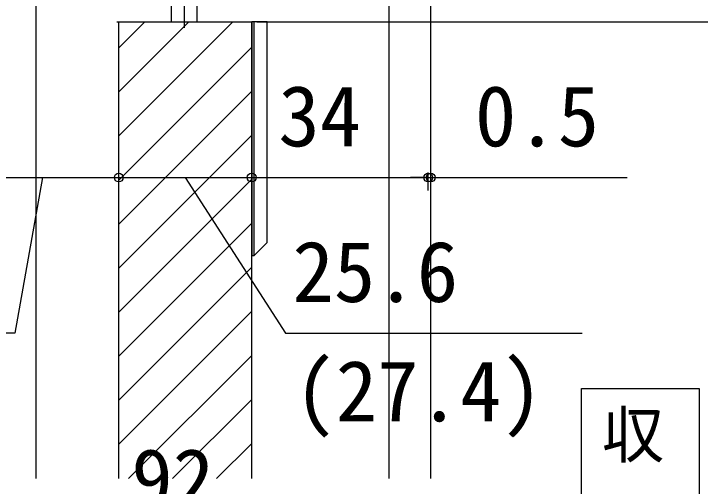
# Model space of a CAD drawing. Units: millimetres, scale not verified. Extents: x -700 to 700, y -1045 to 1039.
# Drawn here: x -545.8 to -413.6, y -168.1 to -77 of the extents above; entities that cross this region are included whole.
import ezdxf
from ezdxf.enums import TextEntityAlignment as Align

# ---------------------------------------------------------------- set-up
doc = ezdxf.new("R2010")
doc.units = ezdxf.units.MM
doc.header["$LTSCALE"] = 6
for name, color, linetype in [('0-2_USER1', 3, 'Continuous'), ('0-4_YKK_12', 2, 'Continuous'), ('0-5_YKK_13', 4, 'Continuous'), ('0-7_YKK_D', 6, 'Continuous')]:
    doc.layers.add(name, color=color, linetype=linetype)
doc.styles.add('ＭＳ ゴシック', font='')
doc.styles.get('ＭＳ ゴシック').set_extended_font_data('MS Gothic')

msp = doc.modelspace()

# ---------------------------------------------------------------- linework, layer by layer
at = {"layer": '0-2_USER1'}
msp.add_lwpolyline([(-436.496, -149.27), (-413.813, -149.27), (-413.813, -236.905), (-436.496, -236.905)], close=True, dxfattribs=at)
at = {"layer": '0-4_YKK_12'}
for p, q in [((-465.5, -166.6), (-465.5, -40.6)), ((-541.5, -166.6), (-541.5, -64.6)), ((-473.5, -166.6), (-473.5, -64.6)), ((-526, -78.6), (-500, -78.6)), ((-525.6, -166.6), (-525.6, -78.6)), ((-525.6, -83.613), (-520.587, -78.6)), ((-525.6, -92.098), (-512.102, -78.6)), ((-525.6, -100.584), (-503.616, -78.6)), ((-500, -166.6), (-500, -78.6)), ((-525.6, -109.069), (-500, -83.469)), ((-525.6, -117.554), (-500, -91.954)), ((-525.6, -126.039), (-500, -100.439)), ((-525.6, -134.525), (-500, -108.925)), ((-525.6, -143.01), (-500, -117.41)), ((-525.6, -151.495), (-500, -125.895)), ((-525.6, -159.981), (-500, -134.381)), ((-523.734, -166.6), (-500, -142.866)), ((-515.249, -166.6), (-500, -151.351)), ((-506.764, -166.6), (-500, -159.836))]:
    msp.add_line(p, q, dxfattribs=at)
at = {"layer": '0-5_YKK_13'}
for p, q in [((-513, -42.242), (-513, -79.723)), ((-515.5, -69.543), (-515.5, -78.6)), ((-510.5, -78.6), (-510.5, -69.543)), ((-499.5, -123.6), (-499.5, -78.6))]:
    msp.add_line(p, q, dxfattribs=at)
msp.add_lwpolyline([(-500, -123.6), (-499.5, -123.6), (-497, -121.1), (-497, -78.6), (-500, -78.6)], close=True, dxfattribs=at)
at = {"layer": '0-7_YKK_D'}
for p, q in [((-499, -78.6), (-365, -78.6)), ((-499, -78.6), (-365, -78.6)), ((-466, -111.115), (-466, -107.6)), ((-466, -111.115), (-466, -107.6)), ((-465.5, -111.092), (-465.5, -107.6)), ((-555, -108.6), (-525.6, -108.6)), ((-525.6, -108.6), (-500, -108.6)), ((-500, -108.6), (-500, -109.6)), ((-500, -108.6), (-466, -108.6)), ((-466, -108.6), (-469.4, -108.6)), ((-466, -108.6), (-465.5, -108.6)), ((-465.5, -108.6), (-427.7, -108.6))]:
    msp.add_line(p, q, dxfattribs=at)
for points in [[(-540.3, -108.6), (-545.634, -138.6), (-602.725, -138.6)], [(-512.8, -108.6), (-493.473, -138.6), (-436.382, -138.6)]]:
    msp.add_lwpolyline(points, dxfattribs=at)
for centre in [(-525.6, -108.6), (-525.6, -108.6), (-500, -108.6), (-500, -108.6), (-466, -108.6), (-466, -108.6), (-465.5, -108.6)]:
    msp.add_circle(centre, 0.85, dxfattribs=at)

# ---------------------------------------------------------------- texts
at = {"layer": '0-2_USER1', "style": 'ＭＳ ゴシック'}
msp.add_text('収', height=8.798, dxfattribs=at).set_placement((-432.575, -165.211), align=Align.BOTTOM_LEFT)
at = {"layer": '0-7_YKK_D', "style": 'ＭＳ ゴシック'}
for s, p in [('34', (-494.864, -106.1)), ('0.5', (-457.018, -106.1)), ('25.6', (-492.155, -136.1)), ('(27.4)', (-491.791, -159.1)), ('92', (-523.182, -176.1))]:
    msp.add_text(s, height=11.73, dxfattribs=at).set_placement(p, align=Align.BOTTOM_LEFT)

doc.saveas('drawing.dxf')
